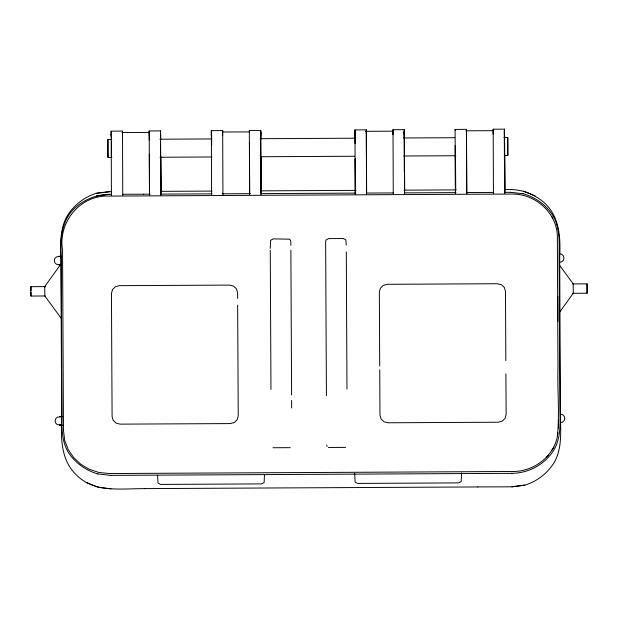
<?xml version="1.0" encoding="UTF-8"?>
<svg xmlns="http://www.w3.org/2000/svg" width="618" height="618" viewBox="0 0 618 618"><rect width="100%" height="100%" fill="white"/><g stroke="black" fill="none" stroke-linecap="round" stroke-linejoin="round"><path stroke-width="0.93" d="M559.499 265.184L573.187 283.84L573.234 293.272L559.738 312.067M45.315 286.597L30.908 286.675L30.908 290.545L30.954 296.061L45.361 295.983M111.75 139.452L107.903 139.467L107.911 150.043L107.988 157.505L111.843 157.49M107.988 157.505L107.903 139.467M503.894 137.459L507.749 137.435L507.834 155.481L504.945 155.497M507.834 155.481L507.749 137.435M572.639 283.925L587.046 283.847L587.092 293.233L572.685 293.311M60.757 264.249L44.766 286.528L44.766 291.232L44.813 295.952L61.035 318.069M392.948 132.345L392.955 129.71L404.35 129.664L404.28 132.291M504.527 130.985L504.527 129.162L493.187 129.216L493.125 132.808M211.619 132.067L211.611 133.82M354.995 131.34L355.219 194.214M122.518 132.924L122.511 131.101L111.178 131.155L111.109 133.774M160.479 133.527L160.549 130.908L149.208 130.962L149.139 133.581M211.286 134.237L211.348 130.645L222.689 130.591L222.619 133.21M366.242 132.484L366.312 129.857L354.979 129.919L354.91 132.005M557.714 434.446L557.923 432.646M551.789 450.344L553.921 447.131M546.675 456.996L548.591 455.165M559.638 262.295L561.824 261.708L563.415 260.139L563.987 258L563.392 255.867L561.785 254.315L559.599 253.751M560.456 422.627L562.635 422.048L564.226 420.472L564.806 418.332L564.203 416.2L562.596 414.647L560.41 414.091M62.302 416.617L57.281 417.212L55.682 418.78L55.102 420.92L55.705 423.052L57.319 424.612L62.248 425.215M60.973 424.782L59.513 425.176L62.341 425.153M290.236 447.656L272.994 447.741M345.647 447.37L328.405 447.463M109.432 191.595L96.385 193.256C84.241 197.065 73.897 205.083 67.215 215.914C59.513 229.286 60.664 245.014 60.896 259.854L61.715 421.036C60.734 439.861 61.599 460.843 76.176 474.763C94.253 493.326 121.877 488.429 145.106 488.637M511.951 486.791L524.983 485.122C537.135 481.337 547.486 473.311 554.176 462.473C561.878 449.101 560.727 433.373 560.495 418.533L559.676 257.351C560.65 238.525 559.792 217.544 545.215 203.623C535.775 194.747 523.407 189.711 510.445 189.533M96.462 195.937L109.286 194.346M511.789 473.349C528.514 473.21 544.574 464.581 553.604 450.46C561.229 437.961 560.124 423.021 559.885 408.992L559.105 256.184C559.205 242.156 560.163 227.2 552.415 214.786C545.532 204.458 535.095 197.157 523.207 193.751M504.751 189.564L510.584 189.564M493.349 192.414L466.551 192.553M504.674 192.329L510.429 192.306M110.645 475.381L477.691 473.496M260.657 133.017L260.719 130.398L249.332 130.437L249.626 194.755M455.396 193.704L455.095 129.432L466.49 129.355L466.42 131.974M122.04 132.522L149.123 132.422M222.217 132.013L249.301 131.912M365.709 131.317L393.643 131.178M465.887 130.815L493.821 130.668M159.931 139.204L211.959 138.942M260.132 138.695L355.512 138.208M403.685 137.968L454.755 137.706M160.016 157.242L212.044 156.98M260.224 156.733L354.639 156.254M403.778 156.006L455.806 155.744M160.842 191.348L212.02 191.093M260.958 190.846L356.045 190.39M404.002 190.151L456.138 189.881M143.391 194.199L150.213 194.176M160.765 194.106L212.005 193.867M222.526 193.797L250.398 193.666M260.889 193.604L355.829 193.117M366.381 193.063L393.295 192.94M404.751 192.87L455.991 192.623M61.483 256.277L56.47 256.879L54.871 258.448L54.291 260.587L54.886 262.72L56.501 264.272L60.525 264.867L58.702 264.836M144.975 488.606L477.923 486.945M111.333 191.595L96.439 193.272M111.186 194.338C97.883 194.145 84.875 198.896 75.017 207.887C60.858 220.842 59.961 240.842 61.197 258.695L61.97 411.511C61.877 425.532 60.919 440.487 68.668 452.909C75.55 463.23 85.987 470.53 97.876 473.936M122.511 194.276L143.453 194.214M477.629 473.481L511.858 473.365M477.784 486.914L512.09 486.822L524.898 485.107M60.479 256.323L58.656 256.292L60.858 256.856M59.475 416.632L62.209 416.671M510.368 192.291L523.276 193.766M97.806 473.921L110.715 475.396M110.939 488.853L97.999 487.301L86.203 482.388M504.527 129.162L504.458 131.781M493.133 129.201L493.195 131.039M466.49 129.355L466.42 131.441M404.296 129.656L404.357 131.495M366.312 129.857L366.242 131.951M354.925 129.904L354.987 133.094M260.719 130.398L260.649 132.484M260.858 131.85L260.734 133.573M535.211 196.006L523.392 191.086M222.627 130.576L222.689 132.414M160.549 130.908L160.479 132.994M149.154 130.946L149.147 135.01M122.511 131.101L122.441 133.72M111.116 131.14L111.178 132.746M111.557 132.607L111.433 134.33M551.673 216.408L552.755 218.007M326.713 445.053L327.123 446.42M260.866 131.866L260.935 139.096M44.766 286.528L44.782 287.161M587.046 283.847L587.092 293.233M30.908 286.675L30.954 290.56M30.954 296.061L30.915 292.175M504.489 137.86L504.303 130.591L504.427 160.016M504.612 155.064L504.86 190.429M455.481 155.311L455.729 189.718M404.311 138.37L404.126 131.093L404.311 172.082M404.435 155.574L404.45 157.482M404.481 162.264L404.682 190.931M355.327 158.687L355.551 190.228M261.051 156.3L261.306 191.665M160.757 139.606L160.572 132.337L160.556 134.083M160.881 156.81L161.128 192.167M505.833 360.626L505.485 291.387L504.388 287.548L501.437 284.751L497.413 283.739L387.339 284.303L383.33 285.346L380.402 288.173L379.344 292.02L379.715 366.01M505.903 373.89L506.127 414.531L505.076 418.371L502.148 421.182L498.139 422.225L388.065 422.782L384.041 421.785L381.09 419.004L379.985 415.188L379.738 369.803M493.125 133.704L493.133 134.137M404.288 134.152L404.288 134.593M392.955 134.214L392.955 134.647M354.917 134.407L354.917 134.84M346.976 389.062L346.296 251.889M326.412 395.636L325.647 241.383L326.041 239.993L328.606 238.594L343.276 238.525L345.848 239.892L346.265 245.137M291.596 394.887L290.877 250.244M291.626 400.433L291.673 407.942M270.962 389.448L270.267 250.336M260.665 134.886L260.966 194.693M222.627 135.079L222.627 135.512M211.286 135.133L211.294 135.574M160.487 135.396L160.788 195.203M122.449 135.589L122.449 136.022M111.116 135.643L111.116 136.084M557.784 296.509L557.907 321.491M558.402 419.506L558.448 428.158M504.535 133.442L504.836 192.43M504.535 132.831L504.767 193.457M504.466 133.202L504.535 131.897M504.458 132.754L504.535 131.588M493.203 132.885L493.434 193.511M493.125 133.264L493.195 131.642M466.806 193.573L466.497 132.715M466.428 133.395L466.729 193.65M466.428 132.947L466.497 132.09M461.561 472.894L461.213 481.522L458.734 482.905L357.583 483.415L355.087 482.063L354.655 473.434M455.157 129.409L455.157 130.29M455.227 145.809L455.466 193.017M404.357 133.333L404.589 193.967M404.288 133.712L404.357 132.406M404.288 133.256L404.357 132.097M393.017 129.726L393.017 131.549M393.025 133.395L393.257 194.021M392.948 133.774L393.017 132.468M392.948 133.318L393.017 132.152M366.327 133.836L366.628 193.133M366.319 133.225L366.559 194.16M366.25 133.449L366.319 132.6M354.987 133.897L355.041 143.716M355.118 158.841L355.296 193.519M354.995 134.129L354.987 132.345M354.91 133.04L354.91 133.511M290.854 245.423L290.839 241.568L290.437 240.178L289.348 239.166L273.187 238.88L270.622 240.278L270.259 248.413M264.481 474.701L264.133 482.527L261.646 483.902L160.502 484.419L158.007 483.067L157.582 475.242M260.734 134.678L261.035 193.998M260.742 135.242L260.726 133.14M260.657 134.446L260.657 133.519M249.44 142.349L249.695 193.728M237.621 298.432L237.598 292.747L236.501 288.907L233.55 286.111L229.525 285.099L119.444 285.663L115.435 286.706L112.507 289.533L111.456 293.38L111.696 342.712L112.097 416.547L113.194 420.364L116.153 423.145L120.17 424.141L230.251 423.585L234.261 422.542L237.188 419.73L238.239 415.906L237.652 305.068M222.696 134.261L222.928 194.886M222.627 134.639L222.696 133.333M222.619 134.183L222.696 133.017M211.665 145.122L211.611 134.855M211.348 130.645L211.356 132.468M211.364 134.315L211.595 194.948M211.356 133.697L211.286 134.693M160.556 135.188L160.865 194.508M160.564 135.751L160.556 133.642M160.564 135.118L160.479 134.021M149.224 135.242L149.247 140M149.317 154.276L149.525 194.237M149.456 195.257L149.216 133.704M122.518 134.77L122.75 195.396M122.449 135.141L122.518 133.836M122.449 134.693L122.518 133.527M111.549 157.188L111.441 135.365M111.186 134.824L111.418 195.45M111.186 134.515L111.109 135.203M111.186 134.206L111.109 134.747M466.497 131.781L466.42 132.468M366.319 132.291L366.25 132.978M260.734 134.276L260.726 132.824M211.611 134.531L211.356 133.079M160.564 134.786L160.556 133.333M111.433 135.033L111.178 133.897M111.178 133.581L111.109 134.276M557.343 436.648C553.411 456.949 533.504 471.503 513.149 471.488L109.255 473.542L98.826 472.453L89.231 469.255L80.749 464.203L73.658 457.559L68.227 449.572L64.743 440.518L63.484 430.638L62.549 249.904C57.829 222.719 79.784 195.35 107.841 196.091L511.735 194.037C535.165 193.465 557.351 213.063 557.359 236.903C557.529 280.278 557.753 323.654 557.977 367.03C557.281 390.205 559.754 413.558 557.343 436.648"/></g></svg>
